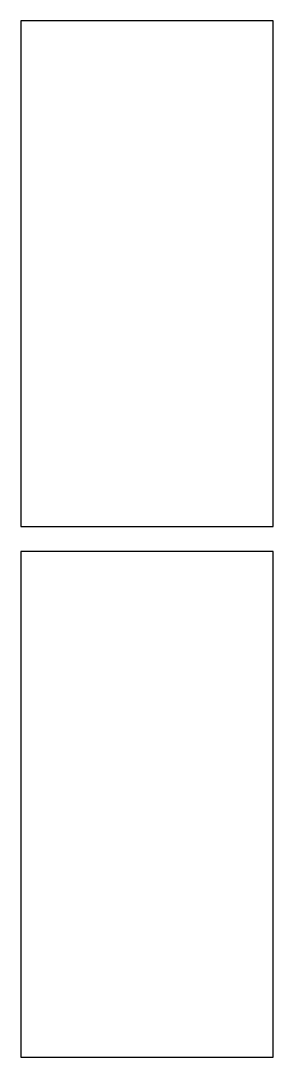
# Model space of a CAD drawing. Header units: metres. Extents: x 0 to 100, y 0 to 410.
import ezdxf

# ---------------------------------------------------------------- set-up
doc = ezdxf.new("R2010")
doc.units = ezdxf.units.M

msp = doc.modelspace()

# ---------------------------------------------------------------- linework, layer by layer
for points in [[(0, 210), (100, 210), (100, 410), (0, 410), (0, 210)], [(0, 0), (100, 0), (100, 200), (0, 200), (0, 0)]]:
    msp.add_lwpolyline(points)

doc.saveas('drawing.dxf')
